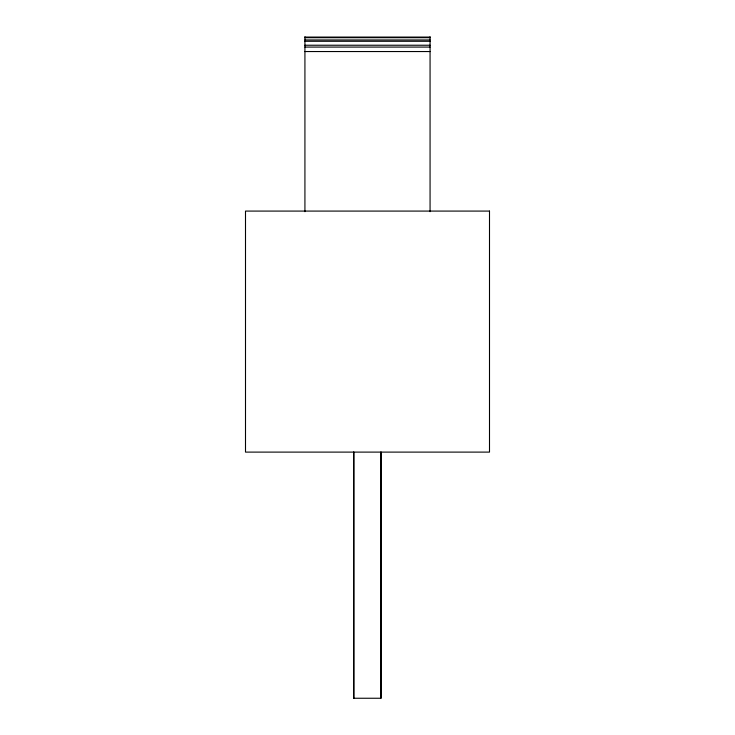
<?xml version="1.0" encoding="UTF-8"?>
<svg xmlns="http://www.w3.org/2000/svg" width="735" height="735" viewBox="0 0 735 735"><rect width="100%" height="100%" fill="white"/><g stroke="black" fill="none" stroke-linecap="round" stroke-linejoin="round"><path stroke-width="1.1" d="M304.924 37.081L430.067 37.081M304.924 37.687L430.067 37.687M304.924 39.966L430.067 39.966M304.924 41.279L430.067 41.279M304.924 45.23L430.067 45.23M304.924 47.077L430.067 47.077M304.924 51.542L430.067 51.542M430.067 36.75L430.067 211.689M381.097 452.108L381.097 698.25L353.645 698.25L353.645 452.108M380.831 452.108L380.831 698.25M353.902 452.108L353.902 698.25M304.924 36.75L304.924 211.689M489.501 211.083L245.499 211.083L245.499 452.108L489.501 452.108L489.501 211.083"/></g></svg>
